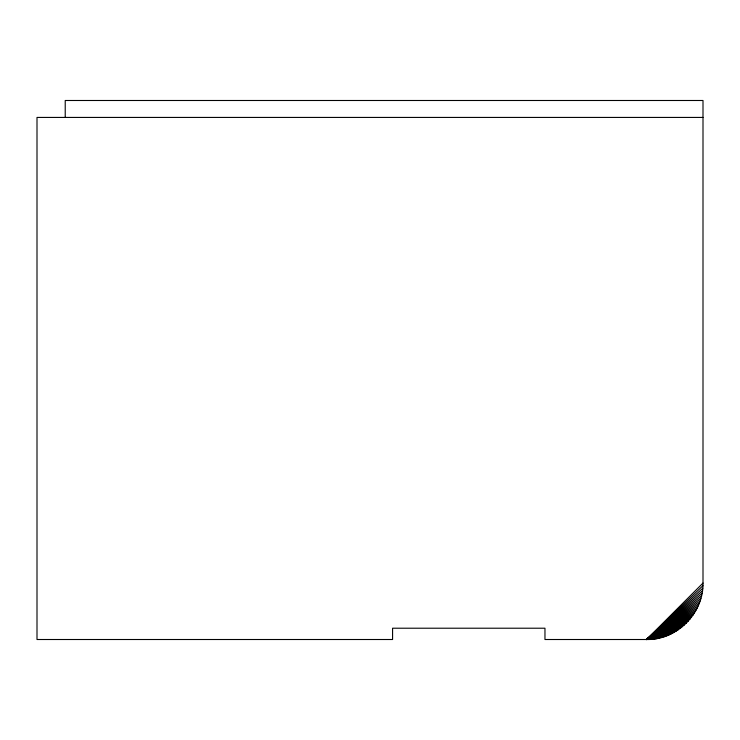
<?xml version="1.0" encoding="UTF-8"?>
<svg xmlns="http://www.w3.org/2000/svg" width="740" height="740" viewBox="0 0 740 740"><rect width="100%" height="100%" fill="white"/><g stroke="black" fill="none" stroke-linecap="round" stroke-linejoin="round"><path stroke-width="1.11" d="M703 117.429L37 117.429L37 639.508L392.579 639.508L392.579 628.214L544.964 628.214L544.964 639.508L646.557 639.508C676.721 640.266 703.759 613.22 703 583.065L703 100.492L65.222 100.492L65.222 117.429M656.926 638.546L646.557 639.508L703 583.065M659.479 638.01L646.557 639.508L702.935 585.673M662.004 637.353L646.557 639.508L702.76 588.272M664.492 636.576L646.557 639.508L702.454 590.862M666.943 635.697L646.557 639.508L702.038 593.434M669.358 634.698L646.557 639.508L701.502 595.987M671.716 633.588L646.557 639.508L700.845 598.512M674.02 632.367L646.557 639.508L700.077 601M676.268 631.054L646.557 639.508L699.189 603.452M678.46 629.629L646.557 639.508L698.19 605.857M680.569 628.103L646.557 639.508L697.08 608.225M682.613 626.484L646.557 639.508L695.868 610.528M684.583 624.773L646.557 639.508L694.546 612.776M686.47 622.969L646.557 639.508L693.121 614.959M688.274 621.091L646.557 639.508L691.604 617.077M646.557 639.508L689.985 619.121"/></g></svg>
